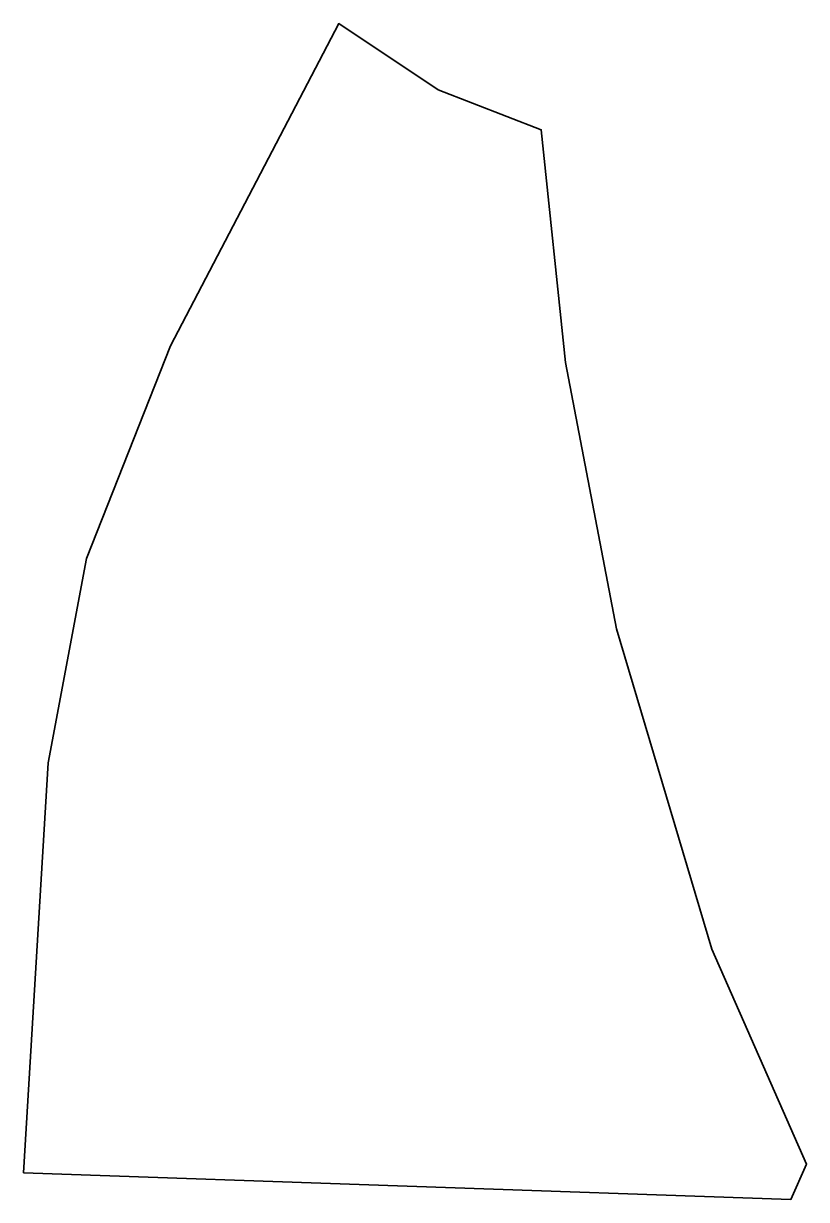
# Model space of a CAD drawing. Extents: x 0 to 2501, y -3754 to 0.
import ezdxf

# ---------------------------------------------------------------- set-up
doc = ezdxf.new("R2010")
doc.units = 0
doc.linetypes.add('Solid', pattern=[0])

msp = doc.modelspace()

# ---------------------------------------------------------------- linework, layer by layer
at = {"color": 0, "linetype": 'Solid', "lineweight": 35}
msp.add_lwpolyline([(0, -3669), (79, -2360), (201, -1708), (469, -1029), (1007, 0), (1324, -212), (1654, -339), (1731, -1082), (1894, -1932), (2199, -2955), (2501, -3641), (2451, -3754), (0, -3669)], close=True, dxfattribs=at)

doc.saveas('drawing.dxf')
